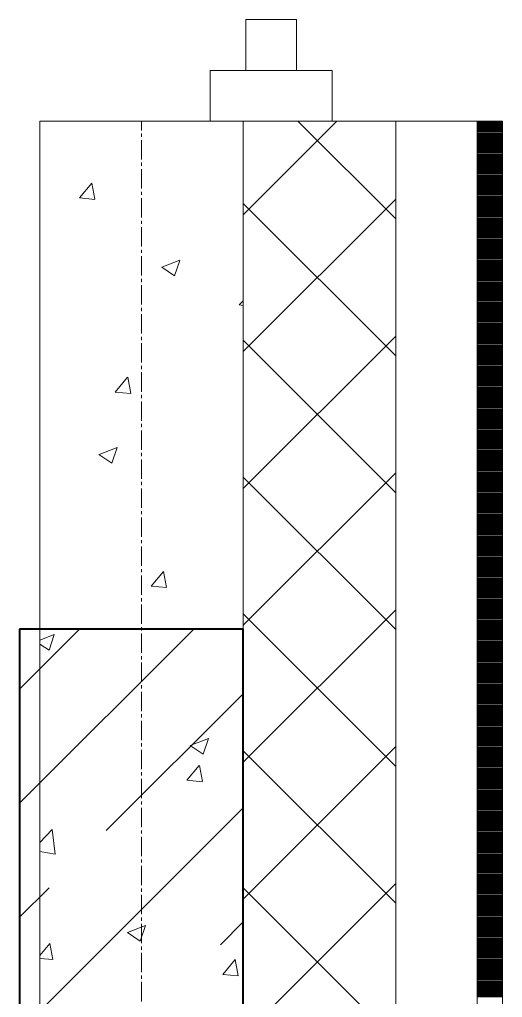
# Model space of a CAD drawing. Header units: millimetres. Extents: x -24360 to 609566, y -391049 to 148426.
# Drawn here: x 214009 to 214484, y 29092 to 30054 of the extents above; entities that cross this region are included whole.
import ezdxf

# ---------------------------------------------------------------- set-up
doc = ezdxf.new("R2010")
doc.units = ezdxf.units.MM
doc.linetypes.add('CENTER2', pattern=[28.575, 19.05, -3.175, 3.175, -3.175])
doc.linetypes.add('HIDDEN2', pattern=[4.7625, 3.175, -1.5875])
for name, color, linetype, lineweight in [('АР_Колонны', 70, 'Continuous', 30), ('АР_Окна', 4, 'Continuous', 5), ('АР_Стены ЖБ', 7, 'Continuous', 30), ('АР_Стены ПЕНОблок', 52, 'Continuous', 20), ('АР_Тонкая', 254, 'Continuous', 5), ('АР_Утеплитель', 31, 'Continuous', 0), ('АР_Штриховка', 8, 'Continuous', 0)]:
    doc.layers.add(name, color=color, linetype=linetype, lineweight=lineweight)
doc.layers.add('АР_Оси_РД_100', color=7, linetype='Continuous', lineweight=0, true_color=0x525252)

msp = doc.modelspace()

# ---------------------------------------------------------------- linework, layer by layer
at = {"layer": 'АР_Колонны', "color": 18, "linetype": 'HIDDEN2', "lineweight": 25, "true_color": 0x000000}
for p, q in [((214009.4, 29454.189), (214229.4, 29454.189)), ((214009.4, 28254.189), (214009.4, 29454.189)), ((214229.4, 29454.189), (214229.4, 28254.189))]:
    msp.add_line(p, q, dxfattribs=at)
at = {"layer": 'АР_Колонны', "color": 18, "linetype": 'Continuous', "lineweight": 30, "true_color": 0x000000}
for p, q in [((214229.4, 29454.189), (214009.4, 29454.189)), ((214009.4, 29454.189), (214009.4, 28254.189)), ((214229.4, 28254.189), (214229.4, 29454.189))]:
    msp.add_line(p, q, dxfattribs=at)
at = {"layer": 'АР_Окна', "color": 18, "linetype": 'Continuous', "lineweight": 5, "true_color": 0x000000}
for p, q in [((214231.9, 30004.189), (214231.9, 30054.189)), ((214231.9, 30054.189), (214281.9, 30054.189)), ((214281.9, 30054.189), (214281.9, 30004.189)), ((214196.9, 29954.189), (214196.9, 30004.189)), ((214196.9, 30004.189), (214316.9, 30004.189)), ((214281.9, 30004.189), (214231.9, 30004.189)), ((214316.9, 30004.189), (214316.9, 29954.189)), ((214316.9, 29954.189), (214196.9, 29954.189))]:
    msp.add_line(p, q, dxfattribs=at)
at = {"layer": 'АР_Оси_РД_100', "linetype": 'CENTER2'}
msp.add_line((214129.4, -4259.177), (214129.4, 29954.189), dxfattribs=at)
at = {"layer": 'АР_Стены ЖБ', "color": 18, "linetype": 'Continuous', "lineweight": 40, "true_color": 0x000000}
for p, q in [((214229.4, 29454.189), (214009.4, 29454.189)), ((214009.4, 29454.189), (214009.4, 28254.189)), ((214229.4, 28254.189), (214229.4, 29454.189))]:
    msp.add_line(p, q, dxfattribs=at)
at = {"layer": 'АР_Стены ПЕНОблок', "color": 18, "linetype": 'Continuous', "lineweight": 20, "true_color": 0x000000}
for p, q in [((214229.4, 29954.189), (214029.4, 29954.189)), ((214029.4, 29954.189), (214029.4, 28154.189)), ((214229.4, 28154.189), (214229.4, 29954.189))]:
    msp.add_line(p, q, dxfattribs=at)
at = {"layer": 'АР_Тонкая', "color": 18, "linetype": 'Continuous', "lineweight": 5, "true_color": 0x000000}
for p, q in [((214459.4, 29954.189), (214379.4, 29954.189)), ((214379.4, 29954.189), (214379.4, 28154.189)), ((214459.4, 28154.189), (214459.4, 29954.189)), ((214484.4, 29954.189), (214459.4, 29954.189)), ((214459.4, 29954.189), (214459.4, 28154.189)), ((214484.4, 28154.189), (214484.4, 29954.189))]:
    msp.add_line(p, q, dxfattribs=at)
at = {"layer": 'АР_Утеплитель', "color": 18, "linetype": 'Continuous', "lineweight": 0, "true_color": 0x000000}
for p, q in [((214379.4, 29954.189), (214229.4, 29954.189)), ((214229.4, 29954.189), (214229.4, 28154.189)), ((214379.4, 28154.189), (214379.4, 29954.189))]:
    msp.add_line(p, q, dxfattribs=at)
at = {"layer": 'АР_Штриховка', "color": 18, "linetype": 'Continuous', "lineweight": 0, "true_color": 0x000000}
for p, q in [((214229.4, 29862.065), (214321.523, 29954.189)), ((214379.4, 29857.921), (214283.132, 29954.189)), ((214459.4, 29953.189), (214484.4, 29953.189)), ((214459.4, 29952.189), (214484.4, 29952.189)), ((214459.4, 29951.189), (214484.4, 29951.189)), ((214459.4, 29950.189), (214484.4, 29950.189)), ((214459.4, 29949.189), (214484.4, 29949.189)), ((214459.4, 29948.189), (214484.4, 29948.189)), ((214459.4, 29947.189), (214484.4, 29947.189)), ((214459.4, 29946.189), (214484.4, 29946.189)), ((214459.4, 29945.189), (214484.4, 29945.189)), ((214459.4, 29944.189), (214484.4, 29944.189)), ((214459.4, 29943.189), (214484.4, 29943.189)), ((214459.4, 29942.189), (214484.4, 29942.189)), ((214459.4, 29941.189), (214484.4, 29941.189)), ((214459.4, 29940.189), (214484.4, 29940.189)), ((214459.4, 29939.189), (214484.4, 29939.189)), ((214459.4, 29938.189), (214484.4, 29938.189)), ((214459.4, 29937.189), (214484.4, 29937.189)), ((214459.4, 29936.189), (214484.4, 29936.189)), ((214459.4, 29935.189), (214484.4, 29935.189)), ((214459.4, 29934.189), (214484.4, 29934.189)), ((214459.4, 29933.189), (214484.4, 29933.189)), ((214459.4, 29932.189), (214484.4, 29932.189)), ((214459.4, 29931.189), (214484.4, 29931.189)), ((214459.4, 29930.189), (214484.4, 29930.189)), ((214459.4, 29929.189), (214484.4, 29929.189)), ((214459.4, 29928.189), (214484.4, 29928.189)), ((214459.4, 29927.189), (214484.4, 29927.189)), ((214459.4, 29926.189), (214484.4, 29926.189)), ((214459.4, 29925.189), (214484.4, 29925.189)), ((214459.4, 29924.189), (214484.4, 29924.189)), ((214459.4, 29923.189), (214484.4, 29923.189)), ((214459.4, 29922.189), (214484.4, 29922.189)), ((214459.4, 29921.189), (214484.4, 29921.189)), ((214459.4, 29920.189), (214484.4, 29920.189)), ((214459.4, 29919.189), (214484.4, 29919.189)), ((214459.4, 29918.189), (214484.4, 29918.189)), ((214459.4, 29917.189), (214484.4, 29917.189)), ((214459.4, 29916.189), (214484.4, 29916.189)), ((214459.4, 29915.189), (214484.4, 29915.189)), ((214459.4, 29914.189), (214484.4, 29914.189)), ((214459.4, 29913.189), (214484.4, 29913.189)), ((214459.4, 29912.189), (214484.4, 29912.189)), ((214459.4, 29911.189), (214484.4, 29911.189)), ((214459.4, 29910.189), (214484.4, 29910.189)), ((214459.4, 29909.189), (214484.4, 29909.189)), ((214459.4, 29908.189), (214484.4, 29908.189)), ((214459.4, 29907.189), (214484.4, 29907.189)), ((214459.4, 29906.189), (214484.4, 29906.189)), ((214459.4, 29905.189), (214484.4, 29905.189)), ((214459.4, 29904.189), (214484.4, 29904.189)), ((214459.4, 29903.189), (214484.4, 29903.189)), ((214459.4, 29902.189), (214484.4, 29902.189)), ((214459.4, 29901.189), (214484.4, 29901.189)), ((214459.4, 29900.189), (214484.4, 29900.189)), ((214459.4, 29899.189), (214484.4, 29899.189)), ((214459.4, 29898.189), (214484.4, 29898.189)), ((214459.4, 29897.189), (214484.4, 29897.189)), ((214459.4, 29896.189), (214484.4, 29896.189)), ((214068.241, 29878.566), (214080.486, 29893.159)), ((214083.471, 29877.245), (214080.534, 29893.166)), ((214459.4, 29895.189), (214484.4, 29895.189)), ((214459.4, 29894.189), (214484.4, 29894.189)), ((214459.4, 29893.189), (214484.4, 29893.189)), ((214459.4, 29892.189), (214484.4, 29892.189)), ((214459.4, 29891.189), (214484.4, 29891.189)), ((214459.4, 29890.189), (214484.4, 29890.189)), ((214459.4, 29889.189), (214484.4, 29889.189)), ((214459.4, 29888.189), (214484.4, 29888.189)), ((214459.4, 29887.189), (214484.4, 29887.189)), ((214459.4, 29886.189), (214484.4, 29886.189)), ((214068.241, 29878.565), (214083.423, 29877.236)), ((214229.4, 29727.361), (214379.4, 29877.361)), ((214459.4, 29885.189), (214484.4, 29885.189)), ((214459.4, 29884.189), (214484.4, 29884.189)), ((214459.4, 29883.189), (214484.4, 29883.189)), ((214459.4, 29882.189), (214484.4, 29882.189)), ((214459.4, 29881.189), (214484.4, 29881.189)), ((214459.4, 29880.189), (214484.4, 29880.189)), ((214459.4, 29879.189), (214484.4, 29879.189)), ((214459.4, 29878.189), (214484.4, 29878.189)), ((214459.4, 29877.189), (214484.4, 29877.189)), ((214459.4, 29876.189), (214484.4, 29876.189)), ((214379.4, 29723.217), (214229.4, 29873.217)), ((214459.4, 29875.189), (214484.4, 29875.189)), ((214459.4, 29874.189), (214484.4, 29874.189)), ((214459.4, 29873.189), (214484.4, 29873.189)), ((214459.4, 29872.189), (214484.4, 29872.189)), ((214459.4, 29871.189), (214484.4, 29871.189)), ((214459.4, 29870.189), (214484.4, 29870.189)), ((214459.4, 29869.189), (214484.4, 29869.189)), ((214459.4, 29868.189), (214484.4, 29868.189)), ((214459.4, 29867.189), (214484.4, 29867.189)), ((214459.4, 29866.189), (214484.4, 29866.189)), ((214459.4, 29865.189), (214484.4, 29865.189)), ((214459.4, 29864.189), (214484.4, 29864.189)), ((214459.4, 29863.189), (214484.4, 29863.189)), ((214459.4, 29862.189), (214484.4, 29862.189)), ((214459.4, 29861.189), (214484.4, 29861.189)), ((214459.4, 29860.189), (214484.4, 29860.189)), ((214459.4, 29859.189), (214484.4, 29859.189)), ((214459.4, 29858.189), (214484.4, 29858.189)), ((214459.4, 29857.189), (214484.4, 29857.189)), ((214459.4, 29856.189), (214484.4, 29856.189)), ((214459.4, 29855.189), (214484.4, 29855.189)), ((214459.4, 29854.189), (214484.4, 29854.189)), ((214459.4, 29853.189), (214484.4, 29853.189)), ((214459.4, 29852.189), (214484.4, 29852.189)), ((214459.4, 29851.189), (214484.4, 29851.189)), ((214459.4, 29850.189), (214484.4, 29850.189)), ((214459.4, 29849.189), (214484.4, 29849.189)), ((214459.4, 29848.189), (214484.4, 29848.189)), ((214459.4, 29847.189), (214484.4, 29847.189)), ((214459.4, 29846.189), (214484.4, 29846.189)), ((214459.4, 29845.189), (214484.4, 29845.189)), ((214459.4, 29844.189), (214484.4, 29844.189)), ((214459.4, 29843.189), (214484.4, 29843.189)), ((214459.4, 29842.189), (214484.4, 29842.189)), ((214459.4, 29841.189), (214484.4, 29841.189)), ((214459.4, 29840.189), (214484.4, 29840.189)), ((214459.4, 29839.189), (214484.4, 29839.189)), ((214459.4, 29838.189), (214484.4, 29838.189)), ((214459.4, 29837.189), (214484.4, 29837.189)), ((214459.4, 29836.189), (214484.4, 29836.189)), ((214459.4, 29835.189), (214484.4, 29835.189)), ((214459.4, 29834.189), (214484.4, 29834.189)), ((214459.4, 29833.189), (214484.4, 29833.189)), ((214459.4, 29832.189), (214484.4, 29832.189)), ((214459.4, 29831.189), (214484.4, 29831.189)), ((214459.4, 29830.189), (214484.4, 29830.189)), ((214459.4, 29829.189), (214484.4, 29829.189)), ((214459.4, 29828.189), (214484.4, 29828.189)), ((214459.4, 29827.189), (214484.4, 29827.189)), ((214459.4, 29826.189), (214484.4, 29826.189)), ((214459.4, 29825.189), (214484.4, 29825.189)), ((214459.4, 29824.189), (214484.4, 29824.189)), ((214459.4, 29823.189), (214484.4, 29823.189)), ((214459.4, 29822.189), (214484.4, 29822.189)), ((214459.4, 29821.189), (214484.4, 29821.189)), ((214459.4, 29820.189), (214484.4, 29820.189)), ((214459.4, 29819.189), (214484.4, 29819.189)), ((214149.332, 29810.341), (214161.967, 29801.819)), ((214149.349, 29810.378), (214167.134, 29817.205)), ((214161.97, 29801.818), (214167.12, 29817.167)), ((214459.4, 29818.189), (214484.4, 29818.189)), ((214459.4, 29817.189), (214484.4, 29817.189)), ((214459.4, 29816.189), (214484.4, 29816.189)), ((214459.4, 29815.189), (214484.4, 29815.189)), ((214459.4, 29814.189), (214484.4, 29814.189)), ((214459.4, 29813.189), (214484.4, 29813.189)), ((214459.4, 29812.189), (214484.4, 29812.189)), ((214459.4, 29811.189), (214484.4, 29811.189)), ((214459.4, 29810.189), (214484.4, 29810.189)), ((214459.4, 29809.189), (214484.4, 29809.189)), ((214459.4, 29808.189), (214484.4, 29808.189)), ((214459.4, 29807.189), (214484.4, 29807.189)), ((214459.4, 29806.189), (214484.4, 29806.189)), ((214459.4, 29805.189), (214484.4, 29805.189)), ((214459.4, 29804.189), (214484.4, 29804.189)), ((214459.4, 29803.189), (214484.4, 29803.189)), ((214459.4, 29802.189), (214484.4, 29802.189)), ((214459.4, 29801.189), (214484.4, 29801.189)), ((214459.4, 29800.189), (214484.4, 29800.189)), ((214459.4, 29799.189), (214484.4, 29799.189)), ((214459.4, 29798.189), (214484.4, 29798.189)), ((214459.4, 29797.189), (214484.4, 29797.189)), ((214459.4, 29796.189), (214484.4, 29796.189)), ((214459.4, 29795.189), (214484.4, 29795.189)), ((214459.4, 29794.189), (214484.4, 29794.189)), ((214459.4, 29793.189), (214484.4, 29793.189)), ((214459.4, 29792.189), (214484.4, 29792.189)), ((214459.4, 29791.189), (214484.4, 29791.189)), ((214459.4, 29790.189), (214484.4, 29790.189)), ((214459.4, 29789.189), (214484.4, 29789.189)), ((214459.4, 29788.189), (214484.4, 29788.189)), ((214459.4, 29787.189), (214484.4, 29787.189)), ((214459.4, 29786.189), (214484.4, 29786.189)), ((214459.4, 29785.189), (214484.4, 29785.189)), ((214459.4, 29784.189), (214484.4, 29784.189)), ((214459.4, 29783.189), (214484.4, 29783.189)), ((214459.4, 29782.189), (214484.4, 29782.189)), ((214459.4, 29781.189), (214484.4, 29781.189)), ((214459.4, 29780.189), (214484.4, 29780.189)), ((214225.549, 29773.262), (214229.4, 29777.276)), ((214225.559, 29773.24), (214229.4, 29772.645)), ((214459.4, 29779.189), (214484.4, 29779.189)), ((214459.4, 29778.189), (214484.4, 29778.189)), ((214459.4, 29777.189), (214484.4, 29777.189)), ((214459.4, 29776.189), (214484.4, 29776.189)), ((214459.4, 29775.189), (214484.4, 29775.189)), ((214459.4, 29774.189), (214484.4, 29774.189)), ((214459.4, 29773.189), (214484.4, 29773.189)), ((214459.4, 29772.189), (214484.4, 29772.189)), ((214459.4, 29771.189), (214484.4, 29771.189)), ((214459.4, 29770.189), (214484.4, 29770.189)), ((214459.4, 29769.189), (214484.4, 29769.189)), ((214459.4, 29768.189), (214484.4, 29768.189)), ((214459.4, 29767.189), (214484.4, 29767.189)), ((214459.4, 29766.189), (214484.4, 29766.189)), ((214459.4, 29765.189), (214484.4, 29765.189)), ((214459.4, 29764.189), (214484.4, 29764.189)), ((214459.4, 29763.189), (214484.4, 29763.189)), ((214459.4, 29762.189), (214484.4, 29762.189)), ((214459.4, 29761.189), (214484.4, 29761.189)), ((214459.4, 29760.189), (214484.4, 29760.189)), ((214459.4, 29759.189), (214484.4, 29759.189)), ((214459.4, 29758.189), (214484.4, 29758.189)), ((214459.4, 29757.189), (214484.4, 29757.189)), ((214459.4, 29756.189), (214484.4, 29756.189)), ((214459.4, 29755.189), (214484.4, 29755.189)), ((214459.4, 29754.189), (214484.4, 29754.189)), ((214459.4, 29753.189), (214484.4, 29753.189)), ((214459.4, 29752.189), (214484.4, 29752.189)), ((214459.4, 29751.189), (214484.4, 29751.189)), ((214229.4, 29592.657), (214379.4, 29742.657)), ((214459.4, 29750.189), (214484.4, 29750.189)), ((214459.4, 29749.189), (214484.4, 29749.189)), ((214459.4, 29748.189), (214484.4, 29748.189)), ((214459.4, 29747.189), (214484.4, 29747.189)), ((214459.4, 29746.189), (214484.4, 29746.189)), ((214459.4, 29745.189), (214484.4, 29745.189)), ((214459.4, 29744.189), (214484.4, 29744.189)), ((214459.4, 29743.189), (214484.4, 29743.189)), ((214459.4, 29742.189), (214484.4, 29742.189)), ((214379.4, 29588.514), (214229.4, 29738.514)), ((214459.4, 29741.189), (214484.4, 29741.189)), ((214459.4, 29740.189), (214484.4, 29740.189)), ((214459.4, 29739.189), (214484.4, 29739.189)), ((214459.4, 29738.189), (214484.4, 29738.189)), ((214459.4, 29737.189), (214484.4, 29737.189)), ((214459.4, 29736.189), (214484.4, 29736.189)), ((214459.4, 29735.189), (214484.4, 29735.189)), ((214459.4, 29734.189), (214484.4, 29734.189)), ((214459.4, 29733.189), (214484.4, 29733.189)), ((214459.4, 29732.189), (214484.4, 29732.189)), ((214459.4, 29731.189), (214484.4, 29731.189)), ((214459.4, 29730.189), (214484.4, 29730.189)), ((214459.4, 29729.189), (214484.4, 29729.189)), ((214459.4, 29728.189), (214484.4, 29728.189)), ((214459.4, 29727.189), (214484.4, 29727.189)), ((214459.4, 29726.189), (214484.4, 29726.189)), ((214459.4, 29725.189), (214484.4, 29725.189)), ((214459.4, 29724.189), (214484.4, 29724.189)), ((214459.4, 29723.189), (214484.4, 29723.189)), ((214459.4, 29722.189), (214484.4, 29722.189)), ((214459.4, 29721.189), (214484.4, 29721.189)), ((214459.4, 29720.189), (214484.4, 29720.189)), ((214459.4, 29719.189), (214484.4, 29719.189)), ((214459.4, 29718.189), (214484.4, 29718.189)), ((214459.4, 29717.189), (214484.4, 29717.189)), ((214459.4, 29716.189), (214484.4, 29716.189)), ((214459.4, 29715.189), (214484.4, 29715.189)), ((214459.4, 29714.189), (214484.4, 29714.189)), ((214459.4, 29713.189), (214484.4, 29713.189)), ((214459.4, 29712.189), (214484.4, 29712.189)), ((214459.4, 29711.189), (214484.4, 29711.189)), ((214459.4, 29710.189), (214484.4, 29710.189)), ((214459.4, 29709.189), (214484.4, 29709.189)), ((214459.4, 29708.189), (214484.4, 29708.189)), ((214459.4, 29707.189), (214484.4, 29707.189)), ((214459.4, 29706.189), (214484.4, 29706.189)), ((214459.4, 29705.189), (214484.4, 29705.189)), ((214459.4, 29704.189), (214484.4, 29704.189)), ((214459.4, 29703.189), (214484.4, 29703.189)), ((214103.485, 29687.509), (214115.73, 29702.102)), ((214118.714, 29686.188), (214115.777, 29702.11)), ((214459.4, 29702.189), (214484.4, 29702.189)), ((214459.4, 29701.189), (214484.4, 29701.189)), ((214459.4, 29700.189), (214484.4, 29700.189)), ((214459.4, 29699.189), (214484.4, 29699.189)), ((214459.4, 29698.189), (214484.4, 29698.189)), ((214459.4, 29697.189), (214484.4, 29697.189)), ((214459.4, 29696.189), (214484.4, 29696.189)), ((214459.4, 29695.189), (214484.4, 29695.189)), ((214459.4, 29694.189), (214484.4, 29694.189)), ((214459.4, 29693.189), (214484.4, 29693.189)), ((214103.485, 29687.508), (214118.667, 29686.179)), ((214459.4, 29692.189), (214484.4, 29692.189)), ((214459.4, 29691.189), (214484.4, 29691.189)), ((214459.4, 29690.189), (214484.4, 29690.189)), ((214459.4, 29689.189), (214484.4, 29689.189)), ((214459.4, 29688.189), (214484.4, 29688.189)), ((214459.4, 29687.189), (214484.4, 29687.189)), ((214459.4, 29686.189), (214484.4, 29686.189)), ((214459.4, 29685.189), (214484.4, 29685.189)), ((214459.4, 29684.189), (214484.4, 29684.189)), ((214459.4, 29683.189), (214484.4, 29683.189)), ((214459.4, 29682.189), (214484.4, 29682.189)), ((214459.4, 29681.189), (214484.4, 29681.189)), ((214459.4, 29680.189), (214484.4, 29680.189)), ((214459.4, 29679.189), (214484.4, 29679.189)), ((214459.4, 29678.189), (214484.4, 29678.189)), ((214459.4, 29677.189), (214484.4, 29677.189)), ((214459.4, 29676.189), (214484.4, 29676.189)), ((214459.4, 29675.189), (214484.4, 29675.189)), ((214459.4, 29674.189), (214484.4, 29674.189)), ((214459.4, 29673.189), (214484.4, 29673.189)), ((214459.4, 29672.189), (214484.4, 29672.189)), ((214459.4, 29671.189), (214484.4, 29671.189)), ((214459.4, 29670.189), (214484.4, 29670.189)), ((214459.4, 29669.189), (214484.4, 29669.189)), ((214459.4, 29668.189), (214484.4, 29668.189)), ((214459.4, 29667.189), (214484.4, 29667.189)), ((214459.4, 29666.189), (214484.4, 29666.189)), ((214459.4, 29665.189), (214484.4, 29665.189)), ((214459.4, 29664.189), (214484.4, 29664.189)), ((214459.4, 29663.189), (214484.4, 29663.189)), ((214459.4, 29662.189), (214484.4, 29662.189)), ((214459.4, 29661.189), (214484.4, 29661.189)), ((214459.4, 29660.189), (214484.4, 29660.189)), ((214459.4, 29659.189), (214484.4, 29659.189)), ((214459.4, 29658.189), (214484.4, 29658.189)), ((214459.4, 29657.189), (214484.4, 29657.189)), ((214459.4, 29656.189), (214484.4, 29656.189)), ((214459.4, 29655.189), (214484.4, 29655.189)), ((214459.4, 29654.189), (214484.4, 29654.189)), ((214459.4, 29653.189), (214484.4, 29653.189)), ((214459.4, 29652.189), (214484.4, 29652.189)), ((214459.4, 29651.189), (214484.4, 29651.189)), ((214459.4, 29650.189), (214484.4, 29650.189)), ((214459.4, 29649.189), (214484.4, 29649.189)), ((214459.4, 29648.189), (214484.4, 29648.189)), ((214459.4, 29647.189), (214484.4, 29647.189)), ((214459.4, 29646.189), (214484.4, 29646.189)), ((214459.4, 29645.189), (214484.4, 29645.189)), ((214459.4, 29644.189), (214484.4, 29644.189)), ((214459.4, 29643.189), (214484.4, 29643.189)), ((214459.4, 29642.189), (214484.4, 29642.189)), ((214459.4, 29641.189), (214484.4, 29641.189)), ((214459.4, 29640.189), (214484.4, 29640.189)), ((214459.4, 29639.189), (214484.4, 29639.189)), ((214459.4, 29638.189), (214484.4, 29638.189)), ((214459.4, 29637.189), (214484.4, 29637.189)), ((214459.4, 29636.189), (214484.4, 29636.189)), ((214087.53, 29626.153), (214100.165, 29617.631)), ((214087.547, 29626.19), (214105.332, 29633.017)), ((214100.168, 29617.63), (214105.318, 29632.979)), ((214459.4, 29635.189), (214484.4, 29635.189)), ((214459.4, 29634.189), (214484.4, 29634.189)), ((214459.4, 29633.189), (214484.4, 29633.189)), ((214459.4, 29632.189), (214484.4, 29632.189)), ((214459.4, 29631.189), (214484.4, 29631.189)), ((214459.4, 29630.189), (214484.4, 29630.189)), ((214459.4, 29629.189), (214484.4, 29629.189)), ((214459.4, 29628.189), (214484.4, 29628.189)), ((214459.4, 29627.189), (214484.4, 29627.189)), ((214459.4, 29626.189), (214484.4, 29626.189)), ((214459.4, 29625.189), (214484.4, 29625.189)), ((214459.4, 29624.189), (214484.4, 29624.189)), ((214459.4, 29623.189), (214484.4, 29623.189)), ((214459.4, 29622.189), (214484.4, 29622.189)), ((214459.4, 29621.189), (214484.4, 29621.189)), ((214459.4, 29620.189), (214484.4, 29620.189)), ((214459.4, 29619.189), (214484.4, 29619.189)), ((214459.4, 29618.189), (214484.4, 29618.189)), ((214459.4, 29617.189), (214484.4, 29617.189)), ((214459.4, 29616.189), (214484.4, 29616.189)), ((214229.4, 29457.953), (214379.4, 29607.953)), ((214459.4, 29615.189), (214484.4, 29615.189)), ((214459.4, 29614.189), (214484.4, 29614.189)), ((214459.4, 29613.189), (214484.4, 29613.189)), ((214459.4, 29612.189), (214484.4, 29612.189)), ((214459.4, 29611.189), (214484.4, 29611.189)), ((214459.4, 29610.189), (214484.4, 29610.189)), ((214459.4, 29609.189), (214484.4, 29609.189)), ((214459.4, 29608.189), (214484.4, 29608.189)), ((214459.4, 29607.189), (214484.4, 29607.189)), ((214379.4, 29453.81), (214229.4, 29603.81)), ((214459.4, 29606.189), (214484.4, 29606.189)), ((214459.4, 29605.189), (214484.4, 29605.189)), ((214459.4, 29604.189), (214484.4, 29604.189)), ((214459.4, 29603.189), (214484.4, 29603.189)), ((214459.4, 29602.189), (214484.4, 29602.189)), ((214459.4, 29601.189), (214484.4, 29601.189)), ((214459.4, 29600.189), (214484.4, 29600.189)), ((214459.4, 29599.189), (214484.4, 29599.189)), ((214459.4, 29598.189), (214484.4, 29598.189)), ((214459.4, 29597.189), (214484.4, 29597.189)), ((214459.4, 29596.189), (214484.4, 29596.189)), ((214459.4, 29595.189), (214484.4, 29595.189)), ((214459.4, 29594.189), (214484.4, 29594.189)), ((214459.4, 29593.189), (214484.4, 29593.189)), ((214459.4, 29592.189), (214484.4, 29592.189)), ((214459.4, 29591.189), (214484.4, 29591.189)), ((214459.4, 29590.189), (214484.4, 29590.189)), ((214459.4, 29589.189), (214484.4, 29589.189)), ((214459.4, 29588.189), (214484.4, 29588.189)), ((214459.4, 29587.189), (214484.4, 29587.189)), ((214459.4, 29586.189), (214484.4, 29586.189)), ((214459.4, 29585.189), (214484.4, 29585.189)), ((214459.4, 29584.189), (214484.4, 29584.189)), ((214459.4, 29583.189), (214484.4, 29583.189)), ((214459.4, 29582.189), (214484.4, 29582.189)), ((214459.4, 29581.189), (214484.4, 29581.189)), ((214459.4, 29580.189), (214484.4, 29580.189)), ((214459.4, 29579.189), (214484.4, 29579.189)), ((214459.4, 29578.189), (214484.4, 29578.189)), ((214459.4, 29577.189), (214484.4, 29577.189)), ((214459.4, 29576.189), (214484.4, 29576.189)), ((214459.4, 29575.189), (214484.4, 29575.189)), ((214459.4, 29574.189), (214484.4, 29574.189)), ((214459.4, 29573.189), (214484.4, 29573.189)), ((214459.4, 29572.189), (214484.4, 29572.189)), ((214459.4, 29571.189), (214484.4, 29571.189)), ((214459.4, 29570.189), (214484.4, 29570.189)), ((214459.4, 29569.189), (214484.4, 29569.189)), ((214459.4, 29568.189), (214484.4, 29568.189)), ((214459.4, 29567.189), (214484.4, 29567.189)), ((214459.4, 29566.189), (214484.4, 29566.189)), ((214459.4, 29565.189), (214484.4, 29565.189)), ((214459.4, 29564.189), (214484.4, 29564.189)), ((214459.4, 29563.189), (214484.4, 29563.189)), ((214459.4, 29562.189), (214484.4, 29562.189)), ((214459.4, 29561.189), (214484.4, 29561.189)), ((214459.4, 29560.189), (214484.4, 29560.189)), ((214459.4, 29559.189), (214484.4, 29559.189)), ((214459.4, 29558.189), (214484.4, 29558.189)), ((214459.4, 29557.189), (214484.4, 29557.189)), ((214459.4, 29556.189), (214484.4, 29556.189)), ((214459.4, 29555.189), (214484.4, 29555.189)), ((214459.4, 29554.189), (214484.4, 29554.189)), ((214459.4, 29553.189), (214484.4, 29553.189)), ((214459.4, 29552.189), (214484.4, 29552.189)), ((214459.4, 29551.189), (214484.4, 29551.189)), ((214459.4, 29550.189), (214484.4, 29550.189)), ((214459.4, 29549.189), (214484.4, 29549.189)), ((214459.4, 29548.189), (214484.4, 29548.189)), ((214459.4, 29547.189), (214484.4, 29547.189)), ((214459.4, 29546.189), (214484.4, 29546.189)), ((214459.4, 29545.189), (214484.4, 29545.189)), ((214459.4, 29544.189), (214484.4, 29544.189)), ((214459.4, 29543.189), (214484.4, 29543.189)), ((214459.4, 29542.189), (214484.4, 29542.189)), ((214459.4, 29541.189), (214484.4, 29541.189)), ((214459.4, 29540.189), (214484.4, 29540.189)), ((214459.4, 29539.189), (214484.4, 29539.189)), ((214459.4, 29538.189), (214484.4, 29538.189)), ((214459.4, 29537.189), (214484.4, 29537.189)), ((214459.4, 29536.189), (214484.4, 29536.189)), ((214459.4, 29535.189), (214484.4, 29535.189)), ((214459.4, 29534.189), (214484.4, 29534.189)), ((214459.4, 29533.189), (214484.4, 29533.189)), ((214459.4, 29532.189), (214484.4, 29532.189)), ((214459.4, 29531.189), (214484.4, 29531.189)), ((214459.4, 29530.189), (214484.4, 29530.189)), ((214459.4, 29529.189), (214484.4, 29529.189)), ((214459.4, 29528.189), (214484.4, 29528.189)), ((214459.4, 29527.189), (214484.4, 29527.189)), ((214459.4, 29526.189), (214484.4, 29526.189)), ((214459.4, 29525.189), (214484.4, 29525.189)), ((214459.4, 29524.189), (214484.4, 29524.189)), ((214459.4, 29523.189), (214484.4, 29523.189)), ((214459.4, 29522.189), (214484.4, 29522.189)), ((214459.4, 29521.189), (214484.4, 29521.189)), ((214459.4, 29520.189), (214484.4, 29520.189)), ((214138.728, 29496.452), (214150.973, 29511.045)), ((214153.957, 29495.131), (214151.02, 29511.053)), ((214459.4, 29519.189), (214484.4, 29519.189)), ((214459.4, 29518.189), (214484.4, 29518.189)), ((214459.4, 29517.189), (214484.4, 29517.189)), ((214459.4, 29516.189), (214484.4, 29516.189)), ((214459.4, 29515.189), (214484.4, 29515.189)), ((214459.4, 29514.189), (214484.4, 29514.189)), ((214459.4, 29513.189), (214484.4, 29513.189)), ((214459.4, 29512.189), (214484.4, 29512.189)), ((214459.4, 29511.189), (214484.4, 29511.189)), ((214459.4, 29510.189), (214484.4, 29510.189)), ((214459.4, 29509.189), (214484.4, 29509.189)), ((214459.4, 29508.189), (214484.4, 29508.189)), ((214459.4, 29507.189), (214484.4, 29507.189)), ((214459.4, 29506.189), (214484.4, 29506.189)), ((214459.4, 29505.189), (214484.4, 29505.189)), ((214459.4, 29504.189), (214484.4, 29504.189)), ((214459.4, 29503.189), (214484.4, 29503.189)), ((214459.4, 29502.189), (214484.4, 29502.189)), ((214459.4, 29501.189), (214484.4, 29501.189)), ((214138.728, 29496.451), (214153.91, 29495.123)), ((214459.4, 29500.189), (214484.4, 29500.189)), ((214459.4, 29499.189), (214484.4, 29499.189)), ((214459.4, 29498.189), (214484.4, 29498.189)), ((214459.4, 29497.189), (214484.4, 29497.189)), ((214459.4, 29496.189), (214484.4, 29496.189)), ((214459.4, 29495.189), (214484.4, 29495.189)), ((214459.4, 29494.189), (214484.4, 29494.189)), ((214459.4, 29493.189), (214484.4, 29493.189)), ((214459.4, 29492.189), (214484.4, 29492.189)), ((214459.4, 29491.189), (214484.4, 29491.189)), ((214459.4, 29490.189), (214484.4, 29490.189)), ((214459.4, 29489.189), (214484.4, 29489.189)), ((214459.4, 29488.189), (214484.4, 29488.189)), ((214459.4, 29487.189), (214484.4, 29487.189)), ((214459.4, 29486.189), (214484.4, 29486.189)), ((214459.4, 29485.189), (214484.4, 29485.189)), ((214459.4, 29484.189), (214484.4, 29484.189)), ((214459.4, 29483.189), (214484.4, 29483.189)), ((214459.4, 29482.189), (214484.4, 29482.189)), ((214229.4, 29323.25), (214379.4, 29473.25)), ((214459.4, 29481.189), (214484.4, 29481.189)), ((214459.4, 29480.189), (214484.4, 29480.189)), ((214459.4, 29479.189), (214484.4, 29479.189)), ((214459.4, 29478.189), (214484.4, 29478.189)), ((214459.4, 29477.189), (214484.4, 29477.189)), ((214459.4, 29476.189), (214484.4, 29476.189)), ((214459.4, 29475.189), (214484.4, 29475.189)), ((214459.4, 29474.189), (214484.4, 29474.189)), ((214459.4, 29473.189), (214484.4, 29473.189)), ((214459.4, 29472.189), (214484.4, 29472.189)), ((214379.4, 29319.106), (214229.4, 29469.106)), ((214459.4, 29471.189), (214484.4, 29471.189)), ((214459.4, 29470.189), (214484.4, 29470.189)), ((214459.4, 29469.189), (214484.4, 29469.189)), ((214459.4, 29468.189), (214484.4, 29468.189)), ((214459.4, 29467.189), (214484.4, 29467.189)), ((214459.4, 29466.189), (214484.4, 29466.189)), ((214459.4, 29465.189), (214484.4, 29465.189)), ((214459.4, 29464.189), (214484.4, 29464.189)), ((214459.4, 29463.189), (214484.4, 29463.189)), ((214459.4, 29462.189), (214484.4, 29462.189)), ((214459.4, 29461.189), (214484.4, 29461.189)), ((214459.4, 29460.189), (214484.4, 29460.189)), ((214459.4, 29459.189), (214484.4, 29459.189)), ((214459.4, 29458.189), (214484.4, 29458.189)), ((214459.4, 29457.189), (214484.4, 29457.189)), ((214459.4, 29456.189), (214484.4, 29456.189)), ((214459.4, 29455.189), (214484.4, 29455.189)), ((214459.4, 29454.189), (214484.4, 29454.189)), ((214459.4, 29453.189), (214484.4, 29453.189)), ((214029.4, 29443.405), (214043.529, 29448.829)), ((214038.366, 29433.442), (214043.516, 29448.791)), ((214459.4, 29452.189), (214484.4, 29452.189)), ((214459.4, 29451.189), (214484.4, 29451.189)), ((214459.4, 29450.189), (214484.4, 29450.189)), ((214459.4, 29449.189), (214484.4, 29449.189)), ((214459.4, 29448.189), (214484.4, 29448.189)), ((214459.4, 29447.189), (214484.4, 29447.189)), ((214459.4, 29446.189), (214484.4, 29446.189)), ((214459.4, 29445.189), (214484.4, 29445.189)), ((214459.4, 29444.189), (214484.4, 29444.189)), ((214459.4, 29443.189), (214484.4, 29443.189)), ((214029.4, 29439.489), (214038.363, 29433.443)), ((214459.4, 29442.189), (214484.4, 29442.189)), ((214459.4, 29441.189), (214484.4, 29441.189)), ((214459.4, 29440.189), (214484.4, 29440.189)), ((214459.4, 29439.189), (214484.4, 29439.189)), ((214459.4, 29438.189), (214484.4, 29438.189)), ((214459.4, 29437.189), (214484.4, 29437.189)), ((214459.4, 29436.189), (214484.4, 29436.189)), ((214459.4, 29435.189), (214484.4, 29435.189)), ((214459.4, 29434.189), (214484.4, 29434.189)), ((214459.4, 29433.189), (214484.4, 29433.189)), ((214459.4, 29432.189), (214484.4, 29432.189)), ((214459.4, 29431.189), (214484.4, 29431.189)), ((214459.4, 29430.189), (214484.4, 29430.189)), ((214459.4, 29429.189), (214484.4, 29429.189)), ((214459.4, 29428.189), (214484.4, 29428.189)), ((214459.4, 29427.189), (214484.4, 29427.189)), ((214459.4, 29426.189), (214484.4, 29426.189)), ((214459.4, 29425.189), (214484.4, 29425.189)), ((214459.4, 29424.189), (214484.4, 29424.189)), ((214459.4, 29423.189), (214484.4, 29423.189)), ((214459.4, 29422.189), (214484.4, 29422.189)), ((214459.4, 29421.189), (214484.4, 29421.189)), ((214459.4, 29420.189), (214484.4, 29420.189)), ((214459.4, 29419.189), (214484.4, 29419.189)), ((214459.4, 29418.189), (214484.4, 29418.189)), ((214459.4, 29417.189), (214484.4, 29417.189)), ((214459.4, 29416.189), (214484.4, 29416.189)), ((214459.4, 29415.189), (214484.4, 29415.189)), ((214459.4, 29414.189), (214484.4, 29414.189)), ((214459.4, 29413.189), (214484.4, 29413.189)), ((214459.4, 29412.189), (214484.4, 29412.189)), ((214459.4, 29411.189), (214484.4, 29411.189)), ((214459.4, 29410.189), (214484.4, 29410.189)), ((214459.4, 29409.189), (214484.4, 29409.189)), ((214459.4, 29408.189), (214484.4, 29408.189)), ((214459.4, 29407.189), (214484.4, 29407.189)), ((214459.4, 29406.189), (214484.4, 29406.189)), ((214459.4, 29405.189), (214484.4, 29405.189)), ((214459.4, 29404.189), (214484.4, 29404.189)), ((214459.4, 29403.189), (214484.4, 29403.189)), ((214459.4, 29402.189), (214484.4, 29402.189)), ((214459.4, 29401.189), (214484.4, 29401.189)), ((214459.4, 29400.189), (214484.4, 29400.189)), ((214459.4, 29399.189), (214484.4, 29399.189)), ((214459.4, 29398.189), (214484.4, 29398.189)), ((214459.4, 29397.189), (214484.4, 29397.189)), ((214459.4, 29396.189), (214484.4, 29396.189)), ((214459.4, 29395.189), (214484.4, 29395.189)), ((214459.4, 29394.189), (214484.4, 29394.189)), ((214459.4, 29393.189), (214484.4, 29393.189)), ((214459.4, 29392.189), (214484.4, 29392.189)), ((214459.4, 29391.189), (214484.4, 29391.189)), ((214459.4, 29390.189), (214484.4, 29390.189)), ((214459.4, 29389.189), (214484.4, 29389.189)), ((214459.4, 29388.189), (214484.4, 29388.189)), ((214459.4, 29387.189), (214484.4, 29387.189)), ((214459.4, 29386.189), (214484.4, 29386.189)), ((214459.4, 29385.189), (214484.4, 29385.189)), ((214459.4, 29384.189), (214484.4, 29384.189)), ((214459.4, 29383.189), (214484.4, 29383.189)), ((214459.4, 29382.189), (214484.4, 29382.189)), ((214459.4, 29381.189), (214484.4, 29381.189)), ((214459.4, 29380.189), (214484.4, 29380.189)), ((214459.4, 29379.189), (214484.4, 29379.189)), ((214459.4, 29378.189), (214484.4, 29378.189)), ((214459.4, 29377.189), (214484.4, 29377.189)), ((214459.4, 29376.189), (214484.4, 29376.189)), ((214459.4, 29375.189), (214484.4, 29375.189)), ((214459.4, 29374.189), (214484.4, 29374.189)), ((214459.4, 29373.189), (214484.4, 29373.189)), ((214459.4, 29372.189), (214484.4, 29372.189)), ((214459.4, 29371.189), (214484.4, 29371.189)), ((214459.4, 29370.189), (214484.4, 29370.189)), ((214459.4, 29369.189), (214484.4, 29369.189)), ((214459.4, 29368.189), (214484.4, 29368.189)), ((214459.4, 29367.189), (214484.4, 29367.189)), ((214459.4, 29366.189), (214484.4, 29366.189)), ((214459.4, 29365.189), (214484.4, 29365.189)), ((214459.4, 29364.189), (214484.4, 29364.189)), ((214459.4, 29363.189), (214484.4, 29363.189)), ((214459.4, 29362.189), (214484.4, 29362.189)), ((214459.4, 29361.189), (214484.4, 29361.189)), ((214459.4, 29360.189), (214484.4, 29360.189)), ((214459.4, 29359.189), (214484.4, 29359.189)), ((214459.4, 29358.189), (214484.4, 29358.189)), ((214459.4, 29357.189), (214484.4, 29357.189)), ((214459.4, 29356.189), (214484.4, 29356.189)), ((214459.4, 29355.189), (214484.4, 29355.189)), ((214459.4, 29354.189), (214484.4, 29354.189)), ((214459.4, 29353.189), (214484.4, 29353.189)), ((214459.4, 29352.189), (214484.4, 29352.189)), ((214459.4, 29351.189), (214484.4, 29351.189)), ((214459.4, 29350.189), (214484.4, 29350.189)), ((214459.4, 29349.189), (214484.4, 29349.189)), ((214459.4, 29348.189), (214484.4, 29348.189)), ((214459.4, 29347.189), (214484.4, 29347.189)), ((214177.343, 29339.7), (214189.977, 29331.178)), ((214177.359, 29339.737), (214195.144, 29346.564)), ((214189.98, 29331.177), (214195.13, 29346.526)), ((214229.4, 29188.546), (214379.4, 29338.546)), ((214459.4, 29346.189), (214484.4, 29346.189)), ((214459.4, 29345.189), (214484.4, 29345.189)), ((214459.4, 29344.189), (214484.4, 29344.189)), ((214459.4, 29343.189), (214484.4, 29343.189)), ((214459.4, 29342.189), (214484.4, 29342.189)), ((214459.4, 29341.189), (214484.4, 29341.189)), ((214459.4, 29340.189), (214484.4, 29340.189)), ((214459.4, 29339.189), (214484.4, 29339.189)), ((214459.4, 29338.189), (214484.4, 29338.189)), ((214459.4, 29337.189), (214484.4, 29337.189)), ((214379.4, 29184.402), (214229.4, 29334.402)), ((214459.4, 29336.189), (214484.4, 29336.189)), ((214459.4, 29335.189), (214484.4, 29335.189)), ((214459.4, 29334.189), (214484.4, 29334.189)), ((214459.4, 29333.189), (214484.4, 29333.189)), ((214459.4, 29332.189), (214484.4, 29332.189)), ((214459.4, 29331.189), (214484.4, 29331.189)), ((214459.4, 29330.189), (214484.4, 29330.189)), ((214459.4, 29329.189), (214484.4, 29329.189)), ((214459.4, 29328.189), (214484.4, 29328.189)), ((214173.972, 29305.395), (214186.217, 29319.988)), ((214189.2, 29304.074), (214186.263, 29319.996)), ((214459.4, 29327.189), (214484.4, 29327.189)), ((214459.4, 29326.189), (214484.4, 29326.189)), ((214459.4, 29325.189), (214484.4, 29325.189)), ((214459.4, 29324.189), (214484.4, 29324.189)), ((214459.4, 29323.189), (214484.4, 29323.189)), ((214459.4, 29322.189), (214484.4, 29322.189)), ((214459.4, 29321.189), (214484.4, 29321.189)), ((214459.4, 29320.189), (214484.4, 29320.189)), ((214459.4, 29319.189), (214484.4, 29319.189)), ((214459.4, 29318.189), (214484.4, 29318.189)), ((214459.4, 29317.189), (214484.4, 29317.189)), ((214459.4, 29316.189), (214484.4, 29316.189)), ((214459.4, 29315.189), (214484.4, 29315.189)), ((214459.4, 29314.189), (214484.4, 29314.189)), ((214459.4, 29313.189), (214484.4, 29313.189)), ((214459.4, 29312.189), (214484.4, 29312.189)), ((214459.4, 29311.189), (214484.4, 29311.189)), ((214459.4, 29310.189), (214484.4, 29310.189)), ((214459.4, 29309.189), (214484.4, 29309.189)), ((214459.4, 29308.189), (214484.4, 29308.189)), ((214173.971, 29305.394), (214189.153, 29304.066)), ((214459.4, 29307.189), (214484.4, 29307.189)), ((214459.4, 29306.189), (214484.4, 29306.189)), ((214459.4, 29305.189), (214484.4, 29305.189)), ((214459.4, 29304.189), (214484.4, 29304.189)), ((214459.4, 29303.189), (214484.4, 29303.189)), ((214459.4, 29302.189), (214484.4, 29302.189)), ((214459.4, 29301.189), (214484.4, 29301.189)), ((214459.4, 29300.189), (214484.4, 29300.189)), ((214459.4, 29299.189), (214484.4, 29299.189)), ((214459.4, 29298.189), (214484.4, 29298.189)), ((214459.4, 29297.189), (214484.4, 29297.189)), ((214459.4, 29296.189), (214484.4, 29296.189)), ((214459.4, 29295.189), (214484.4, 29295.189)), ((214459.4, 29294.189), (214484.4, 29294.189)), ((214459.4, 29293.189), (214484.4, 29293.189)), ((214459.4, 29292.189), (214484.4, 29292.189)), ((214459.4, 29291.189), (214484.4, 29291.189)), ((214459.4, 29290.189), (214484.4, 29290.189)), ((214459.4, 29289.189), (214484.4, 29289.189)), ((214459.4, 29288.189), (214484.4, 29288.189)), ((214459.4, 29287.189), (214484.4, 29287.189)), ((214459.4, 29286.189), (214484.4, 29286.189)), ((214459.4, 29285.189), (214484.4, 29285.189)), ((214459.4, 29284.189), (214484.4, 29284.189)), ((214459.4, 29283.189), (214484.4, 29283.189)), ((214459.4, 29282.189), (214484.4, 29282.189)), ((214459.4, 29281.189), (214484.4, 29281.189)), ((214459.4, 29280.189), (214484.4, 29280.189)), ((214459.4, 29279.189), (214484.4, 29279.189)), ((214459.4, 29278.189), (214484.4, 29278.189)), ((214459.4, 29277.189), (214484.4, 29277.189)), ((214459.4, 29276.189), (214484.4, 29276.189)), ((214459.4, 29275.189), (214484.4, 29275.189)), ((214459.4, 29274.189), (214484.4, 29274.189)), ((214459.4, 29273.189), (214484.4, 29273.189)), ((214459.4, 29272.189), (214484.4, 29272.189)), ((214459.4, 29271.189), (214484.4, 29271.189)), ((214459.4, 29270.189), (214484.4, 29270.189)), ((214459.4, 29269.189), (214484.4, 29269.189)), ((214459.4, 29268.189), (214484.4, 29268.189)), ((214459.4, 29267.189), (214484.4, 29267.189)), ((214459.4, 29266.189), (214484.4, 29266.189)), ((214459.4, 29265.189), (214484.4, 29265.189)), ((214459.4, 29264.189), (214484.4, 29264.189)), ((214459.4, 29263.189), (214484.4, 29263.189)), ((214459.4, 29262.189), (214484.4, 29262.189)), ((214459.4, 29261.189), (214484.4, 29261.189)), ((214459.4, 29260.189), (214484.4, 29260.189)), ((214029.4, 29244.268), (214041.603, 29256.987)), ((214044.423, 29232.866), (214041.617, 29256.988)), ((214459.4, 29259.189), (214484.4, 29259.189)), ((214459.4, 29258.189), (214484.4, 29258.189)), ((214459.4, 29257.189), (214484.4, 29257.189)), ((214459.4, 29256.189), (214484.4, 29256.189)), ((214459.4, 29255.189), (214484.4, 29255.189)), ((214459.4, 29254.189), (214484.4, 29254.189)), ((214459.4, 29253.189), (214484.4, 29253.189)), ((214459.4, 29252.189), (214484.4, 29252.189)), ((214459.4, 29251.189), (214484.4, 29251.189)), ((214459.4, 29250.189), (214484.4, 29250.189)), ((214459.4, 29249.189), (214484.4, 29249.189)), ((214459.4, 29248.189), (214484.4, 29248.189)), ((214459.4, 29247.189), (214484.4, 29247.189)), ((214459.4, 29246.189), (214484.4, 29246.189)), ((214459.4, 29245.189), (214484.4, 29245.189)), ((214459.4, 29244.189), (214484.4, 29244.189)), ((214459.4, 29243.189), (214484.4, 29243.189)), ((214459.4, 29242.189), (214484.4, 29242.189)), ((214459.4, 29241.189), (214484.4, 29241.189)), ((214029.4, 29235.172), (214044.42, 29232.843)), ((214459.4, 29240.189), (214484.4, 29240.189)), ((214459.4, 29239.189), (214484.4, 29239.189)), ((214459.4, 29238.189), (214484.4, 29238.189)), ((214459.4, 29237.189), (214484.4, 29237.189)), ((214459.4, 29236.189), (214484.4, 29236.189)), ((214459.4, 29235.189), (214484.4, 29235.189)), ((214459.4, 29234.189), (214484.4, 29234.189)), ((214459.4, 29233.189), (214484.4, 29233.189)), ((214459.4, 29232.189), (214484.4, 29232.189)), ((214459.4, 29231.189), (214484.4, 29231.189)), ((214459.4, 29230.189), (214484.4, 29230.189)), ((214459.4, 29229.189), (214484.4, 29229.189)), ((214459.4, 29228.189), (214484.4, 29228.189)), ((214459.4, 29227.189), (214484.4, 29227.189)), ((214459.4, 29226.189), (214484.4, 29226.189)), ((214459.4, 29225.189), (214484.4, 29225.189)), ((214459.4, 29224.189), (214484.4, 29224.189)), ((214459.4, 29223.189), (214484.4, 29223.189)), ((214459.4, 29222.189), (214484.4, 29222.189)), ((214459.4, 29221.189), (214484.4, 29221.189)), ((214459.4, 29220.189), (214484.4, 29220.189)), ((214459.4, 29219.189), (214484.4, 29219.189)), ((214459.4, 29218.189), (214484.4, 29218.189)), ((214459.4, 29217.189), (214484.4, 29217.189)), ((214459.4, 29216.189), (214484.4, 29216.189)), ((214459.4, 29215.189), (214484.4, 29215.189)), ((214459.4, 29214.189), (214484.4, 29214.189)), ((214459.4, 29213.189), (214484.4, 29213.189)), ((214459.4, 29212.189), (214484.4, 29212.189)), ((214229.4, 29053.842), (214379.4, 29203.842)), ((214459.4, 29211.189), (214484.4, 29211.189)), ((214459.4, 29210.189), (214484.4, 29210.189)), ((214459.4, 29209.189), (214484.4, 29209.189)), ((214459.4, 29208.189), (214484.4, 29208.189)), ((214459.4, 29207.189), (214484.4, 29207.189)), ((214459.4, 29206.189), (214484.4, 29206.189)), ((214459.4, 29205.189), (214484.4, 29205.189)), ((214459.4, 29204.189), (214484.4, 29204.189)), ((214459.4, 29203.189), (214484.4, 29203.189)), ((214379.4, 29049.698), (214229.4, 29199.698)), ((214459.4, 29202.189), (214484.4, 29202.189)), ((214459.4, 29201.189), (214484.4, 29201.189)), ((214459.4, 29200.189), (214484.4, 29200.189)), ((214459.4, 29199.189), (214484.4, 29199.189)), ((214459.4, 29198.189), (214484.4, 29198.189)), ((214459.4, 29197.189), (214484.4, 29197.189)), ((214459.4, 29196.189), (214484.4, 29196.189)), ((214459.4, 29195.189), (214484.4, 29195.189)), ((214459.4, 29194.189), (214484.4, 29194.189)), ((214459.4, 29193.189), (214484.4, 29193.189)), ((214459.4, 29192.189), (214484.4, 29192.189)), ((214459.4, 29191.189), (214484.4, 29191.189)), ((214459.4, 29190.189), (214484.4, 29190.189)), ((214459.4, 29189.189), (214484.4, 29189.189)), ((214459.4, 29188.189), (214484.4, 29188.189)), ((214459.4, 29187.189), (214484.4, 29187.189)), ((214459.4, 29186.189), (214484.4, 29186.189)), ((214459.4, 29185.189), (214484.4, 29185.189)), ((214459.4, 29184.189), (214484.4, 29184.189)), ((214459.4, 29183.189), (214484.4, 29183.189)), ((214459.4, 29182.189), (214484.4, 29182.189)), ((214459.4, 29181.189), (214484.4, 29181.189)), ((214459.4, 29180.189), (214484.4, 29180.189)), ((214459.4, 29179.189), (214484.4, 29179.189)), ((214459.4, 29178.189), (214484.4, 29178.189)), ((214459.4, 29177.189), (214484.4, 29177.189)), ((214459.4, 29176.189), (214484.4, 29176.189)), ((214459.4, 29175.189), (214484.4, 29175.189)), ((214459.4, 29174.189), (214484.4, 29174.189)), ((214459.4, 29173.189), (214484.4, 29173.189)), ((214459.4, 29172.189), (214484.4, 29172.189)), ((214459.4, 29171.189), (214484.4, 29171.189)), ((214459.4, 29170.189), (214484.4, 29170.189)), ((214459.4, 29169.189), (214484.4, 29169.189)), ((214459.4, 29168.189), (214484.4, 29168.189)), ((214459.4, 29167.189), (214484.4, 29167.189)), ((214459.4, 29166.189), (214484.4, 29166.189)), ((214459.4, 29165.189), (214484.4, 29165.189)), ((214459.4, 29164.189), (214484.4, 29164.189)), ((214115.541, 29155.512), (214128.175, 29146.99)), ((214115.557, 29155.549), (214133.342, 29162.376)), ((214128.178, 29146.989), (214133.328, 29162.338)), ((214459.4, 29163.189), (214484.4, 29163.189)), ((214459.4, 29162.189), (214484.4, 29162.189)), ((214459.4, 29161.189), (214484.4, 29161.189)), ((214459.4, 29160.189), (214484.4, 29160.189)), ((214459.4, 29159.189), (214484.4, 29159.189)), ((214459.4, 29158.189), (214484.4, 29158.189)), ((214459.4, 29157.189), (214484.4, 29157.189)), ((214459.4, 29156.189), (214484.4, 29156.189)), ((214459.4, 29155.189), (214484.4, 29155.189)), ((214459.4, 29154.189), (214484.4, 29154.189)), ((214029.4, 29133.101), (214039.275, 29144.871)), ((214042.258, 29128.956), (214039.321, 29144.878)), ((214459.4, 29153.189), (214484.4, 29153.189)), ((214459.4, 29152.189), (214484.4, 29152.189)), ((214459.4, 29151.189), (214484.4, 29151.189)), ((214459.4, 29150.189), (214484.4, 29150.189)), ((214459.4, 29149.189), (214484.4, 29149.189)), ((214459.4, 29148.189), (214484.4, 29148.189)), ((214459.4, 29147.189), (214484.4, 29147.189)), ((214459.4, 29146.189), (214484.4, 29146.189)), ((214459.4, 29145.189), (214484.4, 29145.189)), ((214459.4, 29144.189), (214484.4, 29144.189)), ((214459.4, 29143.189), (214484.4, 29143.189)), ((214459.4, 29142.189), (214484.4, 29142.189)), ((214459.4, 29141.189), (214484.4, 29141.189)), ((214459.4, 29140.189), (214484.4, 29140.189)), ((214459.4, 29139.189), (214484.4, 29139.189)), ((214459.4, 29138.189), (214484.4, 29138.189)), ((214459.4, 29137.189), (214484.4, 29137.189)), ((214459.4, 29136.189), (214484.4, 29136.189)), ((214459.4, 29135.189), (214484.4, 29135.189)), ((214029.4, 29130.069), (214042.212, 29128.948)), ((214209.215, 29114.338), (214221.46, 29128.932)), ((214224.442, 29113.017), (214221.506, 29128.939)), ((214459.4, 29134.189), (214484.4, 29134.189)), ((214459.4, 29133.189), (214484.4, 29133.189)), ((214459.4, 29132.189), (214484.4, 29132.189)), ((214459.4, 29131.189), (214484.4, 29131.189)), ((214459.4, 29130.189), (214484.4, 29130.189)), ((214459.4, 29129.189), (214484.4, 29129.189)), ((214459.4, 29128.189), (214484.4, 29128.189)), ((214459.4, 29127.189), (214484.4, 29127.189)), ((214459.4, 29126.189), (214484.4, 29126.189)), ((214459.4, 29125.189), (214484.4, 29125.189)), ((214459.4, 29124.189), (214484.4, 29124.189)), ((214459.4, 29123.189), (214484.4, 29123.189)), ((214459.4, 29122.189), (214484.4, 29122.189)), ((214459.4, 29121.189), (214484.4, 29121.189)), ((214459.4, 29120.189), (214484.4, 29120.189)), ((214459.4, 29119.189), (214484.4, 29119.189)), ((214459.4, 29118.189), (214484.4, 29118.189)), ((214459.4, 29117.189), (214484.4, 29117.189)), ((214459.4, 29116.189), (214484.4, 29116.189)), ((214209.215, 29114.337), (214224.397, 29113.009)), ((214459.4, 29115.189), (214484.4, 29115.189)), ((214459.4, 29114.189), (214484.4, 29114.189)), ((214459.4, 29113.189), (214484.4, 29113.189)), ((214459.4, 29112.189), (214484.4, 29112.189)), ((214459.4, 29111.189), (214484.4, 29111.189)), ((214459.4, 29110.189), (214484.4, 29110.189)), ((214459.4, 29109.189), (214484.4, 29109.189)), ((214459.4, 29108.189), (214484.4, 29108.189)), ((214459.4, 29107.189), (214484.4, 29107.189)), ((214459.4, 29106.189), (214484.4, 29106.189)), ((214459.4, 29105.189), (214484.4, 29105.189)), ((214459.4, 29104.189), (214484.4, 29104.189)), ((214459.4, 29103.189), (214484.4, 29103.189)), ((214459.4, 29102.189), (214484.4, 29102.189)), ((214459.4, 29101.189), (214484.4, 29101.189)), ((214459.4, 29100.189), (214484.4, 29100.189)), ((214459.4, 29099.189), (214484.4, 29099.189)), ((214459.4, 29098.189), (214484.4, 29098.189)), ((214459.4, 29097.189), (214484.4, 29097.189)), ((214459.4, 29096.189), (214484.4, 29096.189)), ((214459.4, 29095.189), (214484.4, 29095.189)), ((214459.4, 29094.189), (214484.4, 29094.189)), ((214459.4, 29093.189), (214484.4, 29093.189)), ((214459.4, 29092.189), (214484.4, 29092.189))]:
    msp.add_line(p, q, dxfattribs=at)
at = {"layer": 'АР_Штриховка', "color": 18, "linetype": 'Continuous', "lineweight": 5, "true_color": 0x000000}
for p, q in [((214009.4, 29282.855), (214180.734, 29454.189)), ((214009.4, 29395.108), (214068.481, 29454.189)), ((214094.659, 29255.861), (214229.4, 29390.601)), ((214009.4, 29058.348), (214229.4, 29278.348)), ((214009.4, 29170.601), (214038.533, 29199.735)), ((214206.913, 29143.608), (214229.4, 29166.095))]:
    msp.add_line(p, q, dxfattribs=at)

doc.saveas('drawing.dxf')
